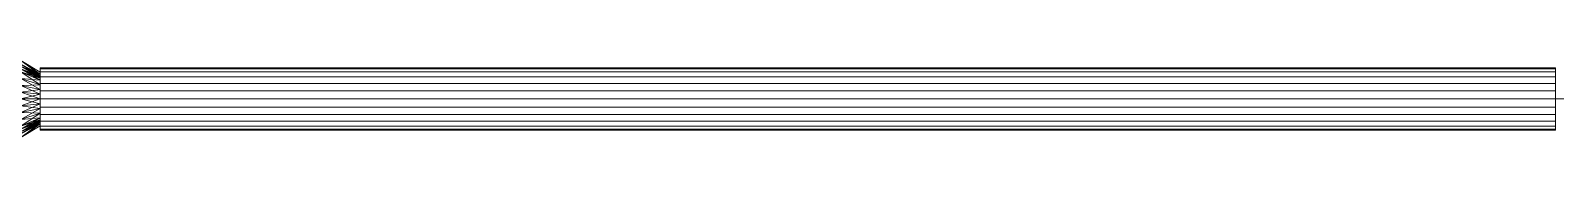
# Model space of a CAD drawing. Header units: inches. Extents: x -3325 to -59, y 5 to 733.
# Drawn here: x -949.18 to -917.12, y 205.55 to 207.18 of the extents above; entities that cross this region are included whole.
import ezdxf

# ---------------------------------------------------------------- set-up
doc = ezdxf.new("R2010")
doc.units = ezdxf.units.IN
doc.header["$MEASUREMENT"] = 0
doc.layers.add('P-PIPE', color=10, linetype='Continuous', lineweight=9)

# ---------------------------------------------------------------- blocks, each defined once
blk = doc.blocks.new('Transition - Generic - Plumbing-CW-1022941-06 - Fifth Level')
at = {"layer": 'P-PIPE'}
mesh = blk.add_polyface(dxfattribs=at)
corners = [(0, -0.813), (0, -0.575, 0.575), (0, 0, 0.813), (0, 0.575, 0.575), (0, 0.813), (0, 0.575, -0.575), (0, 0, -0.813), (0, -0.575, -0.575)]
mesh.append_faces([[corners[k] for k in face] for face in [(5, 3, 4)]], dxfattribs={"vtx0": -1})
mesh.append_faces([[corners[k] for k in face] for face in [(0, 3, 5, 6)]], dxfattribs={"vtx0": -1, "vtx1": -1, "vtx3": -1})
mesh.append_faces([[corners[k] for k in face] for face in [(2, 3, 0, 1), (7, 0, 6)]], dxfattribs={"vtx1": -1})
mesh = blk.add_polyface(dxfattribs=at)
corners = [(0, -0.813), (0, -0.575, -0.575), (0, 0, -0.813), (0, 0.575, -0.575), (0, 0.813), (0.406, 0.562), (0.406, 0.398, -0.398), (0.406, 0, -0.562), (0.406, -0.398, -0.398), (0.406, -0.562), (0.406, 0.452, -0.266), (0, 0.694, -0.287), (0, 0.733, -0.192), (0, 0.287, -0.694), (0.406, 0.199, -0.48), (0.406, 0.099, -0.521), (0.406, -0.48, -0.199), (0, -0.694, -0.287), (0, -0.634, -0.431), (0.406, -0.199, -0.48), (0, -0.287, -0.694), (0, -0.144, -0.753), (0, 0.634, -0.431), (0.406, 0.507, -0.133), (0, 0.431, -0.634), (0.406, 0.298, -0.439), (0, 0.144, -0.753), (0, -0.733, -0.192), (0.406, -0.521, -0.099), (0.406, -0.439, -0.298), (0, -0.431, -0.634), (0.406, -0.298, -0.439), (0.406, -0.099, -0.521)]
mesh.append_faces([[corners[k] for k in face] for face in [(23, 4, 5)]], dxfattribs={"vtx0": -1})
mesh.append_faces([[corners[k] for k in face] for face in [(4, 23, 12), (14, 24, 25), (6, 22, 10), (13, 15, 26), (29, 1, 8), (16, 18, 29), (1, 29, 18), (19, 21, 32), (7, 26, 15), (2, 32, 21), (22, 6, 3), (10, 11, 23), (3, 25, 24), (15, 13, 14), (18, 16, 17), (20, 31, 30), (21, 19, 20)]], dxfattribs={"vtx0": -1, "vtx1": -1})
mesh.append_faces([[corners[k] for k in face] for face in [(14, 13, 24), (7, 2, 26), (3, 6, 25), (23, 11, 12), (2, 7, 32), (27, 16, 28), (8, 1, 30)]], dxfattribs={"vtx0": -1, "vtx2": -1})
mesh.append_faces([[corners[k] for k in face] for face in [(9, 0, 28)]], dxfattribs={"vtx1": -1})
mesh.append_faces([[corners[k] for k in face] for face in [(27, 17, 16), (19, 31, 20), (31, 8, 30), (22, 11, 10), (0, 27, 28)]], dxfattribs={"vtx1": -1, "vtx2": -1})
mesh = blk.add_polyface(dxfattribs=at)
corners = [(0, 0.813), (0, 0.575, 0.575), (0, 0, 0.813), (0, -0.575, 0.575), (0, -0.813), (0.406, -0.562), (0.406, -0.398, 0.398), (0.406, 0, 0.562), (0.406, 0.398, 0.398), (0.406, 0.562), (0.406, -0.452, 0.266), (0, -0.694, 0.287), (0, -0.733, 0.192), (0, -0.287, 0.694), (0.406, -0.199, 0.48), (0.406, -0.099, 0.521), (0.406, 0.48, 0.199), (0, 0.694, 0.287), (0, 0.634, 0.431), (0.406, 0.199, 0.48), (0, 0.287, 0.694), (0, 0.144, 0.753), (0, -0.634, 0.431), (0.406, -0.507, 0.133), (0, -0.431, 0.634), (0.406, -0.298, 0.439), (0, -0.144, 0.753), (0, 0.733, 0.192), (0.406, 0.521, 0.099), (0.406, 0.439, 0.298), (0, 0.431, 0.634), (0.406, 0.298, 0.439), (0.406, 0.099, 0.521)]
mesh.append_faces([[corners[k] for k in face] for face in [(23, 4, 5)]], dxfattribs={"vtx0": -1})
mesh.append_faces([[corners[k] for k in face] for face in [(4, 23, 12), (14, 24, 25), (6, 22, 10), (13, 15, 26), (29, 1, 8), (16, 18, 29), (1, 29, 18), (19, 21, 32), (7, 26, 15), (2, 32, 21), (22, 6, 3), (10, 11, 23), (3, 25, 24), (15, 13, 14), (18, 16, 17), (20, 31, 30), (21, 19, 20)]], dxfattribs={"vtx0": -1, "vtx1": -1})
mesh.append_faces([[corners[k] for k in face] for face in [(14, 13, 24), (7, 2, 26), (3, 6, 25), (23, 11, 12), (2, 7, 32), (27, 16, 28), (8, 1, 30)]], dxfattribs={"vtx0": -1, "vtx2": -1})
mesh.append_faces([[corners[k] for k in face] for face in [(9, 0, 28)]], dxfattribs={"vtx1": -1})
mesh.append_faces([[corners[k] for k in face] for face in [(27, 17, 16), (19, 31, 20), (31, 8, 30), (22, 11, 10), (0, 27, 28)]], dxfattribs={"vtx1": -1, "vtx2": -1})
mesh = blk.add_polyface(dxfattribs=at)
corners = [(0.406, -0.562), (0.406, -0.398, -0.398), (0.406, 0, -0.562), (0.406, 0.398, -0.398), (0.406, 0.562), (0.406, 0.398, 0.398), (0.406, 0, 0.562), (0.406, -0.398, 0.398)]
mesh.append_faces([[corners[k] for k in face] for face in [(4, 7, 1, 2)]], dxfattribs={"vtx0": -1, "vtx1": -1, "vtx3": -1})
mesh.append_faces([[corners[k] for k in face] for face in [(3, 4, 2)]], dxfattribs={"vtx1": -1})
mesh.append_faces([[corners[k] for k in face] for face in [(5, 6, 7, 4), (7, 0, 1)]], dxfattribs={"vtx2": -1})

msp = doc.modelspace()

# ---------------------------------------------------------------- linework, layer by layer
at = {"layer": 'P-PIPE', "color": 1}
for p, q in [((-949.381, 206.365, 1084), (-948.975, 206.365, 1084)), ((-917.121, 206.365, 1084), (-948.975, 206.365, 1084)), ((-917.121, 206.365, 1084), (-948.975, 206.365, 1084)), ((-917.121, 206.365, 1084), (-914.129, 206.365, 1084))]:
    msp.add_line(p, q, dxfattribs=at)

# ---------------------------------------------------------------- block references
msp.add_blockref('Transition - Generic - Plumbing-CW-1022941-06 - Fifth Level', (-949.381, 206.365, 1084), dxfattribs=at)

# ---------------------------------------------------------------- meshes
mesh = msp.add_polyface(dxfattribs=at)
corners = [(-948.975, 207.022, 1084), (-948.975, 207, 1083.83), (-948.975, 206.934, 1083.671), (-948.975, 206.83, 1083.535), (-948.975, 206.694, 1083.431), (-948.975, 206.535, 1083.365), (-948.975, 206.365, 1083.342), (-948.975, 206.195, 1083.365), (-948.975, 206.036, 1083.431), (-948.975, 205.9, 1083.535), (-948.975, 205.796, 1083.671), (-948.975, 205.73, 1083.83), (-948.975, 205.707, 1084), (-948.975, 205.73, 1084.17), (-948.975, 205.796, 1084.329), (-948.975, 205.9, 1084.465), (-948.975, 206.036, 1084.569), (-948.975, 206.195, 1084.635), (-948.975, 206.365, 1084.657), (-948.975, 206.535, 1084.635), (-948.975, 206.694, 1084.569), (-948.975, 206.83, 1084.465), (-948.975, 206.934, 1084.329), (-948.975, 207, 1084.17)]
mesh.append_faces([[corners[k] for k in face] for face in [(7, 4, 5, 6), (0, 22, 23), (11, 9, 10), (14, 11, 12, 13)]], dxfattribs={"vtx0": -1, "color": 1})
mesh.append_faces([[corners[k] for k in face] for face in [(9, 21, 3, 8)]], dxfattribs={"vtx0": -1, "vtx1": -1, "vtx2": -1, "color": 1})
mesh.append_faces([[corners[k] for k in face] for face in [(14, 21, 9, 11)]], dxfattribs={"vtx0": -1, "vtx1": -1, "vtx2": -1, "vtx3": -1, "color": 1})
mesh.append_faces([[corners[k] for k in face] for face in [(22, 2, 3, 21), (8, 3, 4, 7)]], dxfattribs={"vtx0": -1, "vtx2": -1, "color": 1})
mesh.append_faces([[corners[k] for k in face] for face in [(20, 21, 16, 19)]], dxfattribs={"vtx1": -1, "vtx2": -1, "color": 1})
mesh.append_faces([[corners[k] for k in face] for face in [(17, 18, 19, 16)]], dxfattribs={"vtx2": -1, "color": 1})
mesh.append_faces([[corners[k] for k in face] for face in [(0, 1, 2, 22), (14, 15, 16, 21)]], dxfattribs={"vtx2": -1, "vtx3": -1, "color": 1})
mesh = msp.add_polyface(dxfattribs=at)
corners = [(-917.121, 206.365, 1084.657), (-917.121, 206.535, 1084.635), (-917.121, 206.694, 1084.569), (-917.121, 206.83, 1084.465), (-917.121, 206.934, 1084.329), (-917.121, 207, 1084.17), (-917.121, 207.022, 1084), (-948.975, 207.022, 1084), (-948.975, 207, 1084.17), (-948.975, 206.934, 1084.329), (-948.975, 206.83, 1084.465), (-948.975, 206.694, 1084.569), (-948.975, 206.535, 1084.635), (-948.975, 206.365, 1084.657)]
mesh.append_faces([[corners[k] for k in face] for face in [(8, 9, 4, 5), (3, 4, 9, 10), (11, 12, 1, 2), (2, 3, 10, 11)]], dxfattribs={"vtx1": -1, "vtx3": -1, "color": 1})
mesh.append_faces([[corners[k] for k in face] for face in [(6, 7, 8, 5)]], dxfattribs={"vtx2": -1, "color": 1})
mesh.append_faces([[corners[k] for k in face] for face in [(12, 13, 0, 1)]], dxfattribs={"vtx3": -1, "color": 1})
mesh = msp.add_polyface(dxfattribs=at)
corners = [(-917.121, 207.022, 1084), (-917.121, 207, 1083.83), (-917.121, 206.934, 1083.671), (-917.121, 206.83, 1083.535), (-917.121, 206.694, 1083.431), (-917.121, 206.535, 1083.365), (-917.121, 206.365, 1083.342), (-948.975, 206.365, 1083.342), (-948.975, 206.535, 1083.365), (-948.975, 206.694, 1083.431), (-948.975, 206.83, 1083.535), (-948.975, 206.934, 1083.671), (-948.975, 207, 1083.83), (-948.975, 207.022, 1084)]
mesh.append_faces([[corners[k] for k in face] for face in [(7, 8, 5, 6)]], dxfattribs={"vtx1": -1, "color": 1})
mesh.append_faces([[corners[k] for k in face] for face in [(8, 9, 4, 5), (3, 4, 9, 10), (11, 12, 1, 2), (2, 3, 10, 11)]], dxfattribs={"vtx1": -1, "vtx3": -1, "color": 1})
mesh.append_faces([[corners[k] for k in face] for face in [(12, 13, 0, 1)]], dxfattribs={"vtx3": -1, "color": 1})
mesh = msp.add_polyface(dxfattribs=at)
corners = [(-917.121, 207.022, 1084), (-917.121, 207, 1084.17), (-917.121, 206.934, 1084.329), (-917.121, 206.83, 1084.465), (-917.121, 206.694, 1084.569), (-917.121, 206.535, 1084.635), (-917.121, 206.365, 1084.657), (-917.121, 206.195, 1084.635), (-917.121, 206.036, 1084.569), (-917.121, 205.9, 1084.465), (-917.121, 205.796, 1084.329), (-917.121, 205.73, 1084.17), (-917.121, 205.707, 1084), (-917.121, 205.73, 1083.83), (-917.121, 205.796, 1083.671), (-917.121, 205.9, 1083.535), (-917.121, 206.036, 1083.431), (-917.121, 206.195, 1083.365), (-917.121, 206.365, 1083.342), (-917.121, 206.535, 1083.365), (-917.121, 206.694, 1083.431), (-917.121, 206.83, 1083.535), (-917.121, 206.934, 1083.671), (-917.121, 207, 1083.83)]
mesh.append_faces([[corners[k] for k in face] for face in [(17, 20, 16)]], dxfattribs={"vtx0": -1, "vtx1": -1, "color": 1})
mesh.append_faces([[corners[k] for k in face] for face in [(3, 15, 21, 2)]], dxfattribs={"vtx0": -1, "vtx1": -1, "vtx2": -1, "color": 1})
mesh.append_faces([[corners[k] for k in face] for face in [(15, 3, 10, 13)]], dxfattribs={"vtx0": -1, "vtx1": -1, "vtx2": -1, "vtx3": -1, "color": 1})
mesh.append_faces([[corners[k] for k in face] for face in [(16, 20, 21, 15)]], dxfattribs={"vtx0": -1, "vtx2": -1, "color": 1})
mesh.append_faces([[corners[k] for k in face] for face in [(2, 21, 22, 0)]], dxfattribs={"vtx0": -1, "vtx2": -1, "vtx3": -1, "color": 1})
mesh.append_faces([[corners[k] for k in face] for face in [(8, 3, 4, 5)]], dxfattribs={"vtx0": -1, "vtx3": -1, "color": 1})
mesh.append_faces([[corners[k] for k in face] for face in [(19, 20, 17, 18), (1, 2, 0), (14, 15, 13), (12, 13, 10, 11)]], dxfattribs={"vtx1": -1, "color": 1})
mesh.append_faces([[corners[k] for k in face] for face in [(22, 23, 0)]], dxfattribs={"vtx2": -1, "color": 1})
mesh.append_faces([[corners[k] for k in face] for face in [(8, 9, 10, 3)]], dxfattribs={"vtx2": -1, "vtx3": -1, "color": 1})
mesh.append_faces([[corners[k] for k in face] for face in [(5, 6, 7, 8)]], dxfattribs={"vtx3": -1, "color": 1})
mesh = msp.add_polyface(dxfattribs=at)
corners = [(-917.121, 205.707, 1084), (-917.121, 205.73, 1084.17), (-917.121, 205.796, 1084.329), (-917.121, 205.9, 1084.465), (-917.121, 206.036, 1084.569), (-917.121, 206.195, 1084.635), (-917.121, 206.365, 1084.657), (-948.975, 206.365, 1084.657), (-948.975, 206.195, 1084.635), (-948.975, 206.036, 1084.569), (-948.975, 205.9, 1084.465), (-948.975, 205.796, 1084.329), (-948.975, 205.73, 1084.17), (-948.975, 205.707, 1084)]
mesh.append_faces([[corners[k] for k in face] for face in [(7, 8, 5, 6)]], dxfattribs={"vtx1": -1, "color": 1})
mesh.append_faces([[corners[k] for k in face] for face in [(8, 9, 4, 5), (3, 4, 9, 10), (11, 12, 1, 2), (2, 3, 10, 11)]], dxfattribs={"vtx1": -1, "vtx3": -1, "color": 1})
mesh.append_faces([[corners[k] for k in face] for face in [(12, 13, 0, 1)]], dxfattribs={"vtx3": -1, "color": 1})
mesh = msp.add_polyface(dxfattribs=at)
corners = [(-917.121, 206.365, 1083.342), (-917.121, 206.195, 1083.365), (-917.121, 206.036, 1083.431), (-917.121, 205.9, 1083.535), (-917.121, 205.796, 1083.671), (-917.121, 205.73, 1083.83), (-917.121, 205.707, 1084), (-948.975, 205.707, 1084), (-948.975, 205.73, 1083.83), (-948.975, 205.796, 1083.671), (-948.975, 205.9, 1083.535), (-948.975, 206.036, 1083.431), (-948.975, 206.195, 1083.365), (-948.975, 206.365, 1083.342)]
mesh.append_faces([[corners[k] for k in face] for face in [(7, 8, 5, 6)]], dxfattribs={"vtx1": -1, "color": 1})
mesh.append_faces([[corners[k] for k in face] for face in [(8, 9, 4, 5), (3, 4, 9, 10), (11, 12, 1, 2), (2, 3, 10, 11)]], dxfattribs={"vtx1": -1, "vtx3": -1, "color": 1})
mesh.append_faces([[corners[k] for k in face] for face in [(12, 13, 0, 1)]], dxfattribs={"vtx3": -1, "color": 1})

doc.saveas('drawing.dxf')
